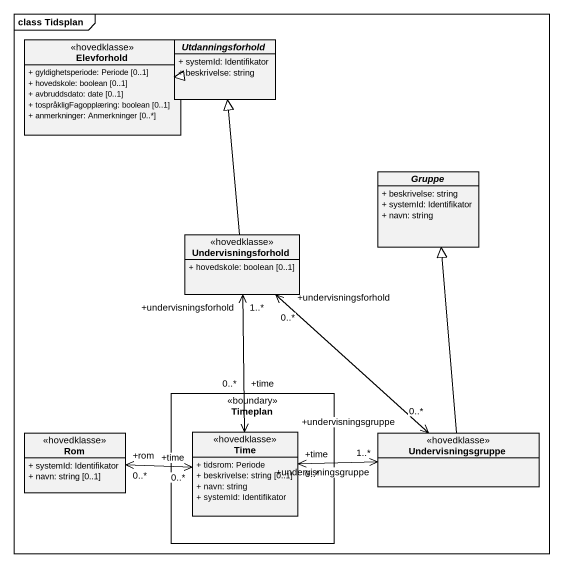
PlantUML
@startuml
mainframe class Tidsplan
hide circle
hide empty members
skinparam classAttributeIconSize 0
class Elevforhold <<hovedklasse>> {
  + gyldighetsperiode: Periode [0..1]
  + hovedskole: boolean [0..1]
  + avbruddsdato: date [0..1]
  + tospråkligFagopplæring: boolean [0..1]
  + anmerkninger: Anmerkninger [0..*]
}
abstract class Utdanningsforhold {
  + systemId: Identifikator
  + beskrivelse: string
}
abstract class Gruppe {
  + beskrivelse: string
  + systemId: Identifikator
  + navn: string
}
class Undervisningsforhold <<hovedklasse>> {
  + hovedskole: boolean [0..1]
}
rectangle Timeplan <<boundary>> {
  class Time <<hovedklasse>> {
    + tidsrom: Periode
    + beskrivelse: string [0..1]
    + navn: string
    + systemId: Identifikator
  }
}
class Rom <<hovedklasse>> {
  + systemId: Identifikator
  + navn: string [0..1]
}
class Undervisningsgruppe <<hovedklasse>>
Elevforhold -right-|> Utdanningsforhold
Undervisningsforhold -up-|> Utdanningsforhold
Undervisningsforhold "+undervisningsforhold\n1..*" <--> "+time\n0..*" Time
Rom "+rom\n0..*" <-right-> "+time\n0..*" Time
Time "+time\n0..*" <-right-> "+undervisningsgruppe\n1..*" Undervisningsgruppe
Undervisningsgruppe -up-|> Gruppe
Undervisningsgruppe "+undervisningsgruppe\n0..*" <-up-> "+undervisningsforhold\n0..*" Undervisningsforhold
@enduml
